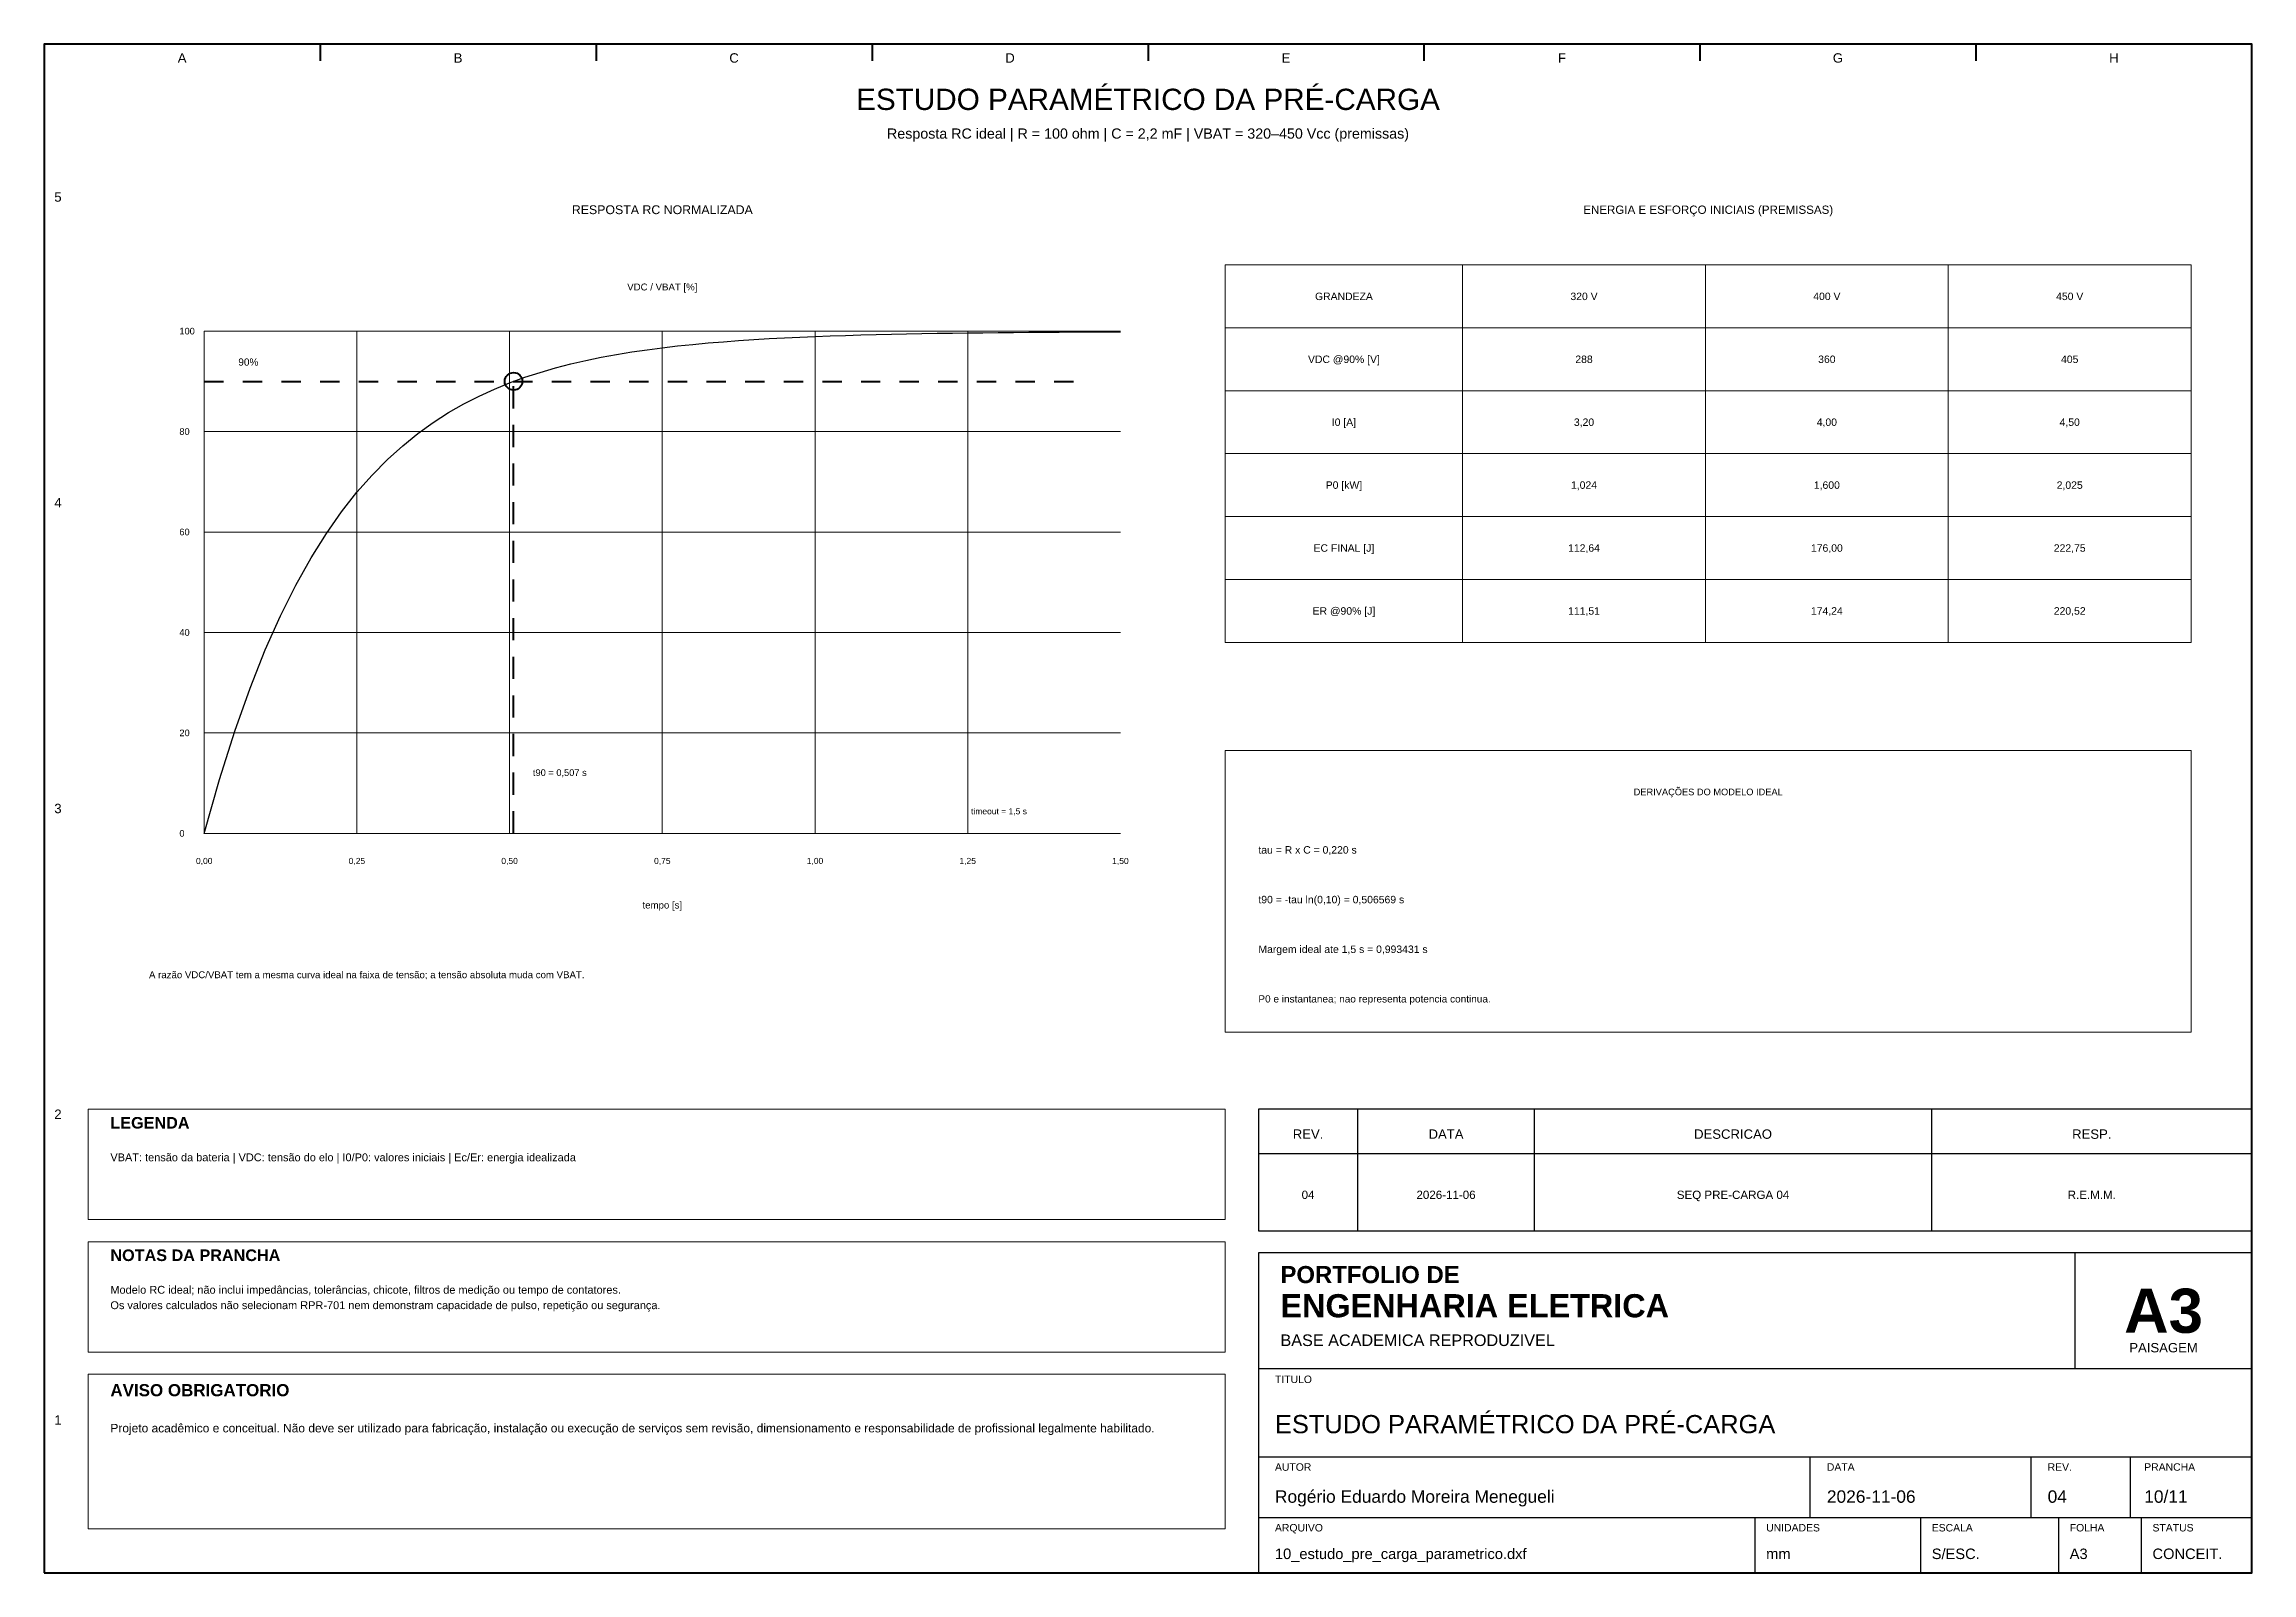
# Model space of a CAD drawing. Header units: millimetres. Extents: x 10 to 410, y 10 to 287.
import ezdxf
from ezdxf.enums import TextEntityAlignment as Align

# ---------------------------------------------------------------- set-up
doc = ezdxf.new("R2010")
doc.units = ezdxf.units.MM
for name, color, linetype, lineweight in [('00_MOLDURA', 7, 'CONTINUOUS', 50), ('01_CARIMBO', 7, 'CONTINUOUS', 25), ('02_TEXTO', 7, 'CONTINUOUS', 18), ('05_POTENCIA', 12, 'CONTINUOUS', 50), ('07_INSTRUMENTACAO', 202, 'CONTINUOUS', 25), ('12_LEGENDA', 7, 'CONTINUOUS', 18), ('13_NOTAS', 7, 'CONTINUOUS', 18)]:
    doc.layers.add(name, color=color, linetype=linetype, lineweight=lineweight)
doc.styles.add('PORTFOLIO_TEXTO', font='arial.ttf')
doc.styles.add('PORTFOLIO_TITULO', font='arialbd.ttf', dxfattribs={"width": 0.92})

# ---------------------------------------------------------------- blocks, each defined once
blk = doc.blocks.new('CARIMBO_A3')
at = {"layer": '01_CARIMBO'}
for p, q in [((148, 37), (148, 58)), ((0, 37), (180, 37)), ((0, 21), (180, 21)), ((100, 10), (100, 21)), ((140, 10), (140, 21)), ((158, 10), (158, 21)), ((0, 10), (180, 10)), ((90, 0), (90, 10)), ((120, 0), (120, 10)), ((145, 0), (145, 10)), ((160, 0), (160, 10))]:
    blk.add_line(p, q, dxfattribs=at)
blk.add_lwpolyline([(0, 0), (180, 0), (180, 58), (0, 58)], close=True, dxfattribs=at)
at = {"layer": '01_CARIMBO', "style": 'PORTFOLIO_TEXTO'}
for s, p in [('TITULO', (3, 34.4)), ('AUTOR', (3, 18.5)), ('DATA', (103, 18.5)), ('REV.', (143, 18.5)), ('PRANCHA', (160.5, 18.5)), ('ARQUIVO', (3, 7.5)), ('UNIDADES', (92, 7.5)), ('ESCALA', (122, 7.5)), ('FOLHA', (147, 7.5)), ('STATUS', (162, 7.5))]:
    blk.add_text(s, height=1.35, dxfattribs=at).set_placement(p)
at = {"layer": '02_TEXTO'}
for s, height, style, p in [('PORTFOLIO DE', 3.1, 'PORTFOLIO_TITULO', (4, 52.5)), ('ENGENHARIA ELETRICA', 4.2, 'PORTFOLIO_TITULO', (4, 46.3)), ('BASE ACADEMICA REPRODUZIVEL', 2.1, 'PORTFOLIO_TEXTO', (4, 41.1))]:
    blk.add_text(s, height=height, dxfattribs=dict(at, style=style)).set_placement(p)
for s, height, style, p in [('A3', 8, 'PORTFOLIO_TITULO', (164, 47.5)), ('PAISAGEM', 1.7, 'PORTFOLIO_TEXTO', (164, 40.8))]:
    blk.add_text(s, height=height, dxfattribs=dict(at, style=style)).set_placement(p, align=Align.MIDDLE_CENTER)
at = {"layer": '02_TEXTO', "style": 'PORTFOLIO_TEXTO'}
for tag, p, height in [('TITULO', (3, 25.3), 3.3), ('AUTOR', (3, 12.7), 2.25), ('DATA', (103, 12.7), 2.25), ('REVISAO', (143, 12.7), 2.25), ('PRANCHA', (160.5, 12.7), 2.25), ('ARQUIVO', (3, 2.5), 1.9), ('UNIDADES', (92, 2.5), 1.9), ('ESCALA', (122, 2.5), 1.9), ('FOLHA', (147, 2.5), 1.9), ('STATUS', (162, 2.5), 1.9)]:
    blk.add_attdef(tag, p, '', height=height, dxfattribs=at)

msp = doc.modelspace()

# ---------------------------------------------------------------- linework, layer by layer
at = {"layer": '00_MOLDURA'}
for p, q in [((60, 287), (60, 284)), ((110, 287), (110, 284)), ((160, 287), (160, 284)), ((210, 287), (210, 284)), ((260, 287), (260, 284)), ((310, 287), (310, 284)), ((360, 287), (360, 284))]:
    msp.add_line(p, q, dxfattribs=at)
msp.add_lwpolyline([(10, 10), (410, 10), (410, 287), (10, 287)], close=True, dxfattribs=at)
at = {"layer": '01_CARIMBO'}
for p, q in [((248, 72), (248, 94)), ((280, 72), (280, 94)), ((352, 72), (352, 94)), ((230, 86), (410, 86))]:
    msp.add_line(p, q, dxfattribs=at)
msp.add_lwpolyline([(230, 72), (410, 72), (410, 94), (230, 94)], close=True, dxfattribs=at)
at = {"layer": '02_TEXTO'}
for q in [(39, 235), (205, 144)]:
    msp.add_line((39, 144), q, dxfattribs=at)
at = {"layer": '05_POTENCIA'}
for p, q in [((39, 225.9), (42.5, 225.9)), ((46, 225.9), (49.5, 225.9)), ((53, 225.9), (56.5, 225.9)), ((60, 225.9), (63.5, 225.9)), ((67, 225.9), (70.5, 225.9)), ((74, 225.9), (77.5, 225.9)), ((81, 225.9), (84.5, 225.9)), ((88, 225.9), (91.5, 225.9)), ((95, 225.9), (98.5, 225.9)), ((95.06, 221), (95.06, 225)), ((102, 225.9), (105.5, 225.9)), ((109, 225.9), (112.5, 225.9)), ((116, 225.9), (119.5, 225.9)), ((123, 225.9), (126.5, 225.9)), ((130, 225.9), (133.5, 225.9)), ((137, 225.9), (140.5, 225.9)), ((144, 225.9), (147.5, 225.9)), ((151, 225.9), (154.5, 225.9)), ((158, 225.9), (161.5, 225.9)), ((165, 225.9), (168.5, 225.9)), ((172, 225.9), (175.5, 225.9)), ((179, 225.9), (182.5, 225.9)), ((186, 225.9), (189.5, 225.9)), ((193, 225.9), (196.5, 225.9)), ((95.06, 214), (95.06, 218)), ((95.06, 207), (95.06, 211)), ((95.06, 200), (95.06, 204)), ((95.06, 193), (95.06, 197)), ((95.06, 186), (95.06, 190)), ((95.06, 179), (95.06, 183)), ((95.06, 172), (95.06, 176)), ((95.06, 165), (95.06, 169)), ((95.06, 158), (95.06, 162)), ((95.06, 151), (95.06, 155)), ((95.06, 144), (95.06, 148))]:
    msp.add_line(p, q, dxfattribs=at)
msp.add_circle((95.06, 225.9), 1.6, dxfattribs=at)
at = {"layer": '07_INSTRUMENTACAO'}
for p, q in [((122, 231.99), (124.77, 232.31)), ((124.77, 232.31), (127.53, 232.6)), ((127.53, 232.6), (130.3, 232.86)), ((130.3, 232.86), (133.07, 233.09)), ((133.07, 233.09), (135.83, 233.29)), ((135.83, 233.29), (138.6, 233.48)), ((138.6, 233.48), (141.37, 233.64)), ((141.37, 233.64), (144.13, 233.79)), ((144.13, 233.79), (146.9, 233.92)), ((146.9, 233.92), (149.67, 234.03)), ((149.67, 234.03), (152.43, 234.14)), ((152.43, 234.14), (155.2, 234.23)), ((155.2, 234.23), (157.97, 234.31)), ((157.97, 234.31), (160.73, 234.39)), ((160.73, 234.39), (163.5, 234.45)), ((163.5, 234.45), (166.27, 234.51)), ((166.27, 234.51), (169.03, 234.56)), ((169.03, 234.56), (171.8, 234.61)), ((171.8, 234.61), (174.57, 234.65)), ((174.57, 234.65), (177.33, 234.69)), ((177.33, 234.69), (180.1, 234.72)), ((180.1, 234.72), (182.87, 234.75)), ((182.87, 234.75), (185.63, 234.78)), ((185.63, 234.78), (188.4, 234.8)), ((188.4, 234.8), (191.17, 234.82)), ((191.17, 234.82), (193.93, 234.84)), ((193.93, 234.84), (196.7, 234.86)), ((196.7, 234.86), (199.47, 234.88)), ((199.47, 234.88), (202.23, 234.89)), ((202.23, 234.89), (205, 234.9)), ((99.87, 227.53), (102.63, 228.33)), ((102.63, 228.33), (105.4, 229.05)), ((105.4, 229.05), (108.17, 229.69)), ((108.17, 229.69), (110.93, 230.26)), ((110.93, 230.26), (113.7, 230.77)), ((113.7, 230.77), (116.47, 231.22)), ((116.47, 231.22), (119.23, 231.63)), ((119.23, 231.63), (122, 231.99)), ((88.8, 223.23), (91.57, 224.5)), ((91.57, 224.5), (94.33, 225.62)), ((94.33, 225.62), (97.1, 226.63)), ((97.1, 226.63), (99.87, 227.53)), ((80.5, 218.45), (83.27, 220.23)), ((83.27, 220.23), (86.03, 221.82)), ((86.03, 221.82), (88.8, 223.23)), ((74.97, 214.23), (77.73, 216.46)), ((77.73, 216.46), (80.5, 218.45)), ((72.2, 211.73), (74.97, 214.23)), ((66.67, 205.79), (69.43, 208.93)), ((69.43, 208.93), (72.2, 211.73)), ((63.9, 202.28), (66.67, 205.79)), ((61.13, 198.34), (63.9, 202.28)), ((58.37, 193.92), (61.13, 198.34)), ((55.6, 188.98), (58.37, 193.92)), ((52.83, 183.44), (55.6, 188.98)), ((50.07, 177.24), (52.83, 183.44)), ((47.3, 170.29), (50.07, 177.24)), ((44.53, 162.5), (47.3, 170.29)), ((41.77, 153.77), (44.53, 162.5)), ((39, 144), (41.77, 153.77))]:
    msp.add_line(p, q, dxfattribs=at)
at = {"layer": '12_LEGENDA'}
for p, q in [((267, 178.6), (267, 247)), ((311, 178.6), (311, 247)), ((355, 178.6), (355, 247)), ((39, 235), (205, 235)), ((66.67, 144), (66.67, 235)), ((94.33, 144), (94.33, 235)), ((122, 144), (122, 235)), ((149.67, 144), (149.67, 235)), ((177.33, 144), (177.33, 235)), ((224, 235.6), (399, 235.6)), ((224, 224.2), (399, 224.2)), ((39, 216.8), (205, 216.8)), ((224, 212.8), (399, 212.8)), ((224, 201.4), (399, 201.4)), ((39, 198.6), (205, 198.6)), ((224, 190), (399, 190)), ((39, 180.4), (205, 180.4)), ((39, 162.2), (205, 162.2))]:
    msp.add_line(p, q, dxfattribs=at)
for points in [[(224, 178.6), (399, 178.6), (399, 247), (224, 247)], [(18, 74), (224, 74), (224, 94), (18, 94)]]:
    msp.add_lwpolyline(points, close=True, dxfattribs=at)
at = {"layer": '13_NOTAS'}
for points in [[(224, 108), (399, 108), (399, 159), (224, 159)], [(18, 50), (224, 50), (224, 70), (18, 70)], [(18, 18), (224, 18), (224, 46), (18, 46)]]:
    msp.add_lwpolyline(points, close=True, dxfattribs=at)

# ---------------------------------------------------------------- block references
at = {"layer": '01_CARIMBO'}
msp.add_blockref('CARIMBO_A3', (230, 10), dxfattribs=at).add_auto_attribs({'TITULO': 'ESTUDO PARAMÉTRICO DA PRÉ-CARGA', 'AUTOR': 'Rogério Eduardo Moreira Menegueli', 'DATA': '2026-11-06', 'REVISAO': '04', 'PRANCHA': '10/11', 'ARQUIVO': '10_estudo_pre_carga_parametrico.dxf', 'UNIDADES': 'mm', 'ESCALA': 'S/ESC.', 'FOLHA': 'A3', 'STATUS': 'CONCEIT.'})

# ---------------------------------------------------------------- texts
at = {"layer": '00_MOLDURA', "style": 'PORTFOLIO_TEXTO'}
for s, p in [('A', (35, 284.5)), ('B', (85, 284.5)), ('C', (135, 284.5)), ('D', (185, 284.5)), ('E', (235, 284.5)), ('F', (285, 284.5)), ('G', (335, 284.5)), ('H', (385, 284.5)), ('5', (12.5, 259.3)), ('4', (12.5, 203.9)), ('3', (12.5, 148.5)), ('2', (12.5, 93.1)), ('1', (12.5, 37.7))]:
    msp.add_text(s, height=1.7, dxfattribs=at).set_placement(p, align=Align.MIDDLE_CENTER)
at = {"layer": '01_CARIMBO', "style": 'PORTFOLIO_TEXTO'}
for s, p in [('REV.', (239, 89.5)), ('DATA', (264, 89.5)), ('DESCRICAO', (316, 89.5)), ('RESP.', (381, 89.5))]:
    msp.add_text(s, height=1.7, dxfattribs=at).set_placement(p, align=Align.MIDDLE_CENTER)
at = {"layer": '02_TEXTO', "style": 'PORTFOLIO_TEXTO'}
for s, height, p in [('ESTUDO PARAMÉTRICO DA PRÉ-CARGA', 3.85, (210, 277)), ('Resposta RC ideal | R = 100 ohm | C = 2,2 mF | VBAT = 320–450 Vcc (premissas)', 1.85, (210, 270.8)), ('VDC / VBAT [%]', 1.25, (122, 243)), ('VDC @90% [V]', 1.35, (245.5, 229.9)), ('288', 1.35, (289, 229.9)), ('360', 1.35, (333, 229.9)), ('405', 1.35, (377, 229.9)), ('I0 [A]', 1.35, (245.5, 218.5)), ('3,20', 1.35, (289, 218.5)), ('4,00', 1.35, (333, 218.5)), ('4,50', 1.35, (377, 218.5)), ('P0 [kW]', 1.35, (245.5, 207.1)), ('1,024', 1.35, (289, 207.1)), ('1,600', 1.35, (333, 207.1)), ('2,025', 1.35, (377, 207.1)), ('EC FINAL [J]', 1.35, (245.5, 195.7)), ('112,64', 1.35, (289, 195.7)), ('176,00', 1.35, (333, 195.7)), ('222,75', 1.35, (377, 195.7)), ('ER @90% [J]', 1.35, (245.5, 184.3)), ('111,51', 1.35, (289, 184.3)), ('174,24', 1.35, (333, 184.3)), ('220,52', 1.35, (377, 184.3)), ('0,00', 1.1, (39, 139)), ('0,25', 1.1, (66.67, 139)), ('0,50', 1.1, (94.33, 139)), ('0,75', 1.1, (122, 139)), ('1,00', 1.1, (149.67, 139)), ('1,25', 1.1, (177.33, 139)), ('1,50', 1.1, (205, 139)), ('tempo [s]', 1.25, (122, 131)), ('04', 1.5, (239, 78.5)), ('2026-11-06', 1.5, (264, 78.5)), ('SEQ PRE-CARGA 04', 1.5, (316, 78.5)), ('R.E.M.M.', 1.5, (381, 78.5))]:
    msp.add_text(s, height=height, dxfattribs=at).set_placement(p, align=Align.MIDDLE_CENTER)
for s, height, p in [('100', 1.2, (34.5, 235)), ('80', 1.2, (34.5, 216.8)), ('60', 1.2, (34.5, 198.6)), ('40', 1.2, (34.5, 180.4)), ('20', 1.2, (34.5, 162.2)), ('0', 1.2, (34.5, 144)), ('tau = R x C = 0,220 s', 1.35, (230, 141)), ('t90 = -tau ln(0,10) = 0,506569 s', 1.35, (230, 132)), ('Margem ideal ate 1,5 s = 0,993431 s', 1.35, (230, 123)), ('P0 e instantanea; nao representa potencia continua.', 1.3, (230, 114))]:
    msp.add_text(s, height=height, dxfattribs=at).set_placement(p, align=Align.MIDDLE_LEFT)
at = {"layer": '05_POTENCIA', "style": 'PORTFOLIO_TEXTO'}
for s, height, p in [('ENERGIA E ESFORÇO INICIAIS (PREMISSAS)', 1.5, (311.5, 257)), ('90%', 1.3, (47, 229.4))]:
    msp.add_text(s, height=height, dxfattribs=at).set_placement(p, align=Align.MIDDLE_CENTER)
msp.add_text('t90 = 0,507 s', height=1.2, dxfattribs=at).set_placement((98.56, 155), align=Align.MIDDLE_LEFT)
at = {"layer": '07_INSTRUMENTACAO', "style": 'PORTFOLIO_TEXTO'}
msp.add_text('RESPOSTA RC NORMALIZADA', height=1.6, dxfattribs=at).set_placement((122, 257), align=Align.MIDDLE_CENTER)
at = {"layer": '08_OBSERVACOES', "style": 'PORTFOLIO_TEXTO'}
msp.add_text('timeout = 1,5 s', height=1.1, dxfattribs=at).set_placement((183, 148), align=Align.MIDDLE_CENTER)
at = {"layer": '12_LEGENDA', "style": 'PORTFOLIO_TEXTO'}
for s, p in [('GRANDEZA', (245.5, 241.3)), ('320 V', (289, 241.3)), ('400 V', (333, 241.3)), ('450 V', (377, 241.3))]:
    msp.add_text(s, height=1.35, dxfattribs=at).set_placement(p, align=Align.MIDDLE_CENTER)
at = {"layer": '12_LEGENDA', "style": 'PORTFOLIO_TITULO'}
msp.add_text('LEGENDA', height=2.1, dxfattribs=at).set_placement((22, 90.5))
at = {"layer": '12_LEGENDA', "insert": (22, 86), "char_height": 1.42, "width": 198, "attachment_point": 1, "line_spacing_factor": 1.18, "style": 'PORTFOLIO_TEXTO'}
msp.add_mtext('VBAT: tensão da bateria | VDC: tensão do elo | I0/P0: valores iniciais | Ec/Er: energia idealizada', dxfattribs=at)
at = {"layer": '13_NOTAS', "style": 'PORTFOLIO_TEXTO'}
msp.add_text('DERIVAÇÕES DO MODELO IDEAL', height=1.2, dxfattribs=at).set_placement((311.5, 151.5), align=Align.MIDDLE_CENTER)
at = {"layer": '13_NOTAS', "style": 'PORTFOLIO_TITULO'}
for s, height, p in [('NOTAS DA PRANCHA', 2.1, (22, 66.5)), ('AVISO OBRIGATORIO', 2.2, (22, 42))]:
    msp.add_text(s, height=height, dxfattribs=at).set_placement(p)
at = {"layer": '13_NOTAS', "attachment_point": 1, "line_spacing_factor": 1.18, "style": 'PORTFOLIO_TEXTO'}
for s, insert, char_height, width in [('A razão VDC/VBAT tem a mesma curva ideal na faixa de tensão; a tensão absoluta muda com VBAT.', (29, 119), 1.25, 190), ('Modelo RC ideal; não inclui impedâncias, tolerâncias, chicote, filtros de medição ou tempo de contatores.\\POs valores calculados não selecionam RPR-701 nem demonstram capacidade de pulso, repetição ou segurança.', (22, 62), 1.42, 198), ('Projeto acadêmico e conceitual. Não deve ser utilizado para fabricação, instalação ou execução de serviços sem revisão, dimensionamento e responsabilidade de profissional legalmente habilitado.', (22, 37), 1.55, 198)]:
    msp.add_mtext(s, dxfattribs=dict(at, insert=insert, char_height=char_height, width=width))

doc.saveas('drawing.dxf')
